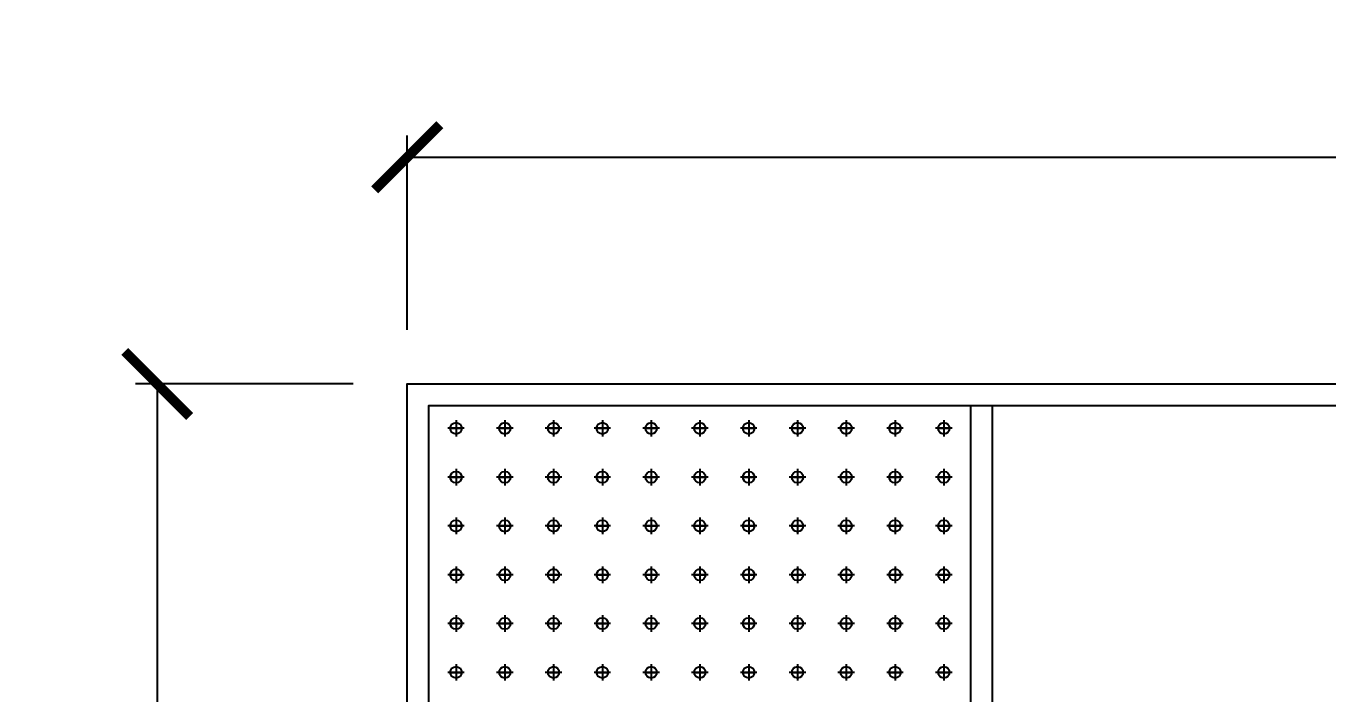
# Model space of a CAD drawing. Header units: millimetres. Extents: x 0 to 25222, y 0 to 17836.
# Drawn here: x 2375 to 4777, y 15156 to 16388 of the extents above; entities that cross this region are included whole.
import ezdxf

# ---------------------------------------------------------------- set-up
doc = ezdxf.new("R2010")
doc.units = ezdxf.units.MM
doc.linetypes.add('CENTER', pattern=[2, 1.25, -0.25, 0.25, -0.25])
doc.layers.get('DEFPOINTS').update_dxf_attribs({"color": 143})
doc.layers.add('CENTER', color=1, linetype='CENTER')
doc.layers.add('냉각탑_dim', color=1, linetype='Continuous')
doc.styles.add('HY울릉도L', font='')
doc.styles.get('HY울릉도L').set_extended_font_data('HY울릉도L')
doc.dimstyles.new('성지DIM', dxfattribs={"dimtxt": 3.5, "dimasz": 3, "dimexe": 1, "dimexo": 2.5, "dimgap": 2, "dimtad": 1, "dimdec": 0, "dimzin": 3, "dimdsep": 46, "dimtxsty": 'HY울릉도L', "dimblk": 'ARCHTICK', "dimcen": -2, "dimclrd": 256, "dimclre": 256, "dimclrt": 7, "dimadec": 0, "dimazin": 0, "dimtfac": 1, "dimtdec": 0, "dimtofl": 0, "dimtmove": 0, "dimatfit": 3, "dimfxl": 0, "dimtolj": 1, "dimtzin": 0, "dimlwe": -1, "dimarcsym": 0})

# ---------------------------------------------------------------- blocks, each defined once
blk = doc.blocks.new('_ArchTick')
at = {"color": 0, "linetype": 'ByBlock', "const_width": 0.15}
blk.add_lwpolyline([(-0.5, -0.5), (0.5, 0.5)], dxfattribs=at)
blk = doc.blocks.new('*D25')
at = {"layer": 'DEFPOINTS', "color": 0, "transparency": 16777216}
for p in [(10378.1, 16146), (3078.1, 15728), (10378.1, 15728)]:
    blk.add_point(p, dxfattribs=at)
at = {"layer": '냉각탑_dim', "transparency": 16777216}
for p, q in [((3078.1, 15828), (3078.1, 16186)), ((10378.1, 15828), (10378.1, 16186))]:
    blk.add_line(p, q, dxfattribs=at)
at = {"layer": '냉각탑_dim', "lineweight": -2, "transparency": 16777216}
blk.add_line((3078.1, 16146), (10378.1, 16146), dxfattribs=at)
at = {"layer": '냉각탑_dim', "lineweight": -2, "transparency": 16777216, "xscale": 120, "yscale": 120, "zscale": 120, "rotation": 180}
blk.add_blockref('_ArchTick', (3078.1, 16146), dxfattribs=at)
at = {"layer": '냉각탑_dim', "lineweight": -2, "transparency": 16777216, "xscale": 120, "yscale": 120, "zscale": 120}
blk.add_blockref('_ArchTick', (10378.1, 16146), dxfattribs=at)
at = {"layer": '냉각탑_dim', "color": 7, "transparency": 16777216, "insert": (6728.1, 16296), "char_height": 140, "attachment_point": 5, "style": 'HY울릉도L'}
blk.add_mtext('\\A1;7300', dxfattribs=at)
blk = doc.blocks.new('*D26')
at = {"layer": 'DEFPOINTS', "color": 0, "transparency": 16777216}
for p in [(3078.1, 15728), (2616.6, 11528), (3078.1, 11528)]:
    blk.add_point(p, dxfattribs=at)
at = {"layer": '냉각탑_dim', "transparency": 16777216}
for p, q in [((2978.1, 15728), (2576.6, 15728)), ((2978.1, 11528), (2576.6, 11528))]:
    blk.add_line(p, q, dxfattribs=at)
at = {"layer": '냉각탑_dim', "lineweight": -2, "transparency": 16777216}
blk.add_line((2616.6, 15728), (2616.6, 11528), dxfattribs=at)
at = {"layer": '냉각탑_dim', "lineweight": -2, "transparency": 16777216, "xscale": 120, "yscale": 120, "zscale": 120}
for p, rotation in [((2616.6, 15728), 90), ((2616.6, 11528), 270)]:
    blk.add_blockref('_ArchTick', p, dxfattribs=dict(at, rotation=rotation))
at = {"layer": '냉각탑_dim', "color": 7, "transparency": 16777216, "insert": (2466.6, 13628), "char_height": 140, "attachment_point": 5, "rotation": 90, "style": 'HY울릉도L'}
blk.add_mtext('\\A1;4200', dxfattribs=at)

msp = doc.modelspace()

# ---------------------------------------------------------------- linework, layer by layer
at = {"color": 3}
for p, q in [((4118.1, 11568), (4118.1, 15688)), ((4158.1, 11568), (4158.1, 15688))]:
    msp.add_line(p, q, dxfattribs=at)
for points in [[(3078.1, 11528), (3078.1, 15728), (10378.1, 15728), (10378.1, 11528)], [(3118.1, 11568), (3118.1, 15688), (10338.1, 15688), (10338.1, 11568)]]:
    msp.add_lwpolyline(points, close=True, dxfattribs=at)
for centre in [(3168.1, 15646.1), (3258.1, 15646.1), (3348.1, 15646.1), (3438.1, 15646.1), (3528.1, 15646.1), (3618.1, 15646.1), (3708.1, 15646.1), (3798.1, 15646.1), (3888.1, 15646.1), (3978.1, 15646.1), (4068.1, 15646.1), (3168.1, 15556.1), (3258.1, 15556.1), (3348.1, 15556.1), (3438.1, 15556.1), (3528.1, 15556.1), (3618.1, 15556.1), (3708.1, 15556.1), (3798.1, 15556.1), (3888.1, 15556.1), (3978.1, 15556.1), (4068.1, 15556.1), (3168.1, 15466.1), (3258.1, 15466.1), (3348.1, 15466.1), (3438.1, 15466.1), (3528.1, 15466.1), (3618.1, 15466.1), (3708.1, 15466.1), (3798.1, 15466.1), (3888.1, 15466.1), (3978.1, 15466.1), (4068.1, 15466.1), (3168.1, 15376.1), (3258.1, 15376.1), (3348.1, 15376.1), (3438.1, 15376.1), (3528.1, 15376.1), (3618.1, 15376.1), (3708.1, 15376.1), (3798.1, 15376.1), (3888.1, 15376.1), (3978.1, 15376.1), (4068.1, 15376.1), (3168.1, 15286.1), (3258.1, 15286.1), (3348.1, 15286.1), (3438.1, 15286.1), (3528.1, 15286.1), (3618.1, 15286.1), (3708.1, 15286.1), (3798.1, 15286.1), (3888.1, 15286.1), (3978.1, 15286.1), (4068.1, 15286.1), (3168.1, 15196.1), (3258.1, 15196.1), (3348.1, 15196.1), (3438.1, 15196.1), (3528.1, 15196.1), (3618.1, 15196.1), (3708.1, 15196.1), (3798.1, 15196.1), (3888.1, 15196.1), (3978.1, 15196.1), (4068.1, 15196.1)]:
    msp.add_circle(centre, 10.6)
at = {"layer": 'CENTER', "linetype": 'CENTER', "ltscale": 50}
for p, q in [((3183.4, 15646.1), (3152.8, 15646.1)), ((3156.4, 15646.1), (3179.9, 15646.1)), ((3179.9, 15646.1), (3156.4, 15646.1)), ((3156.4, 15646.1), (3179.9, 15646.1)), ((3168.1, 15661.4), (3168.1, 15630.8)), ((3168.1, 15657.9), (3168.1, 15634.3)), ((3273.4, 15646.1), (3242.8, 15646.1)), ((3246.4, 15646.1), (3269.9, 15646.1)), ((3269.9, 15646.1), (3246.4, 15646.1)), ((3246.4, 15646.1), (3269.9, 15646.1)), ((3258.1, 15661.4), (3258.1, 15630.8)), ((3258.1, 15657.9), (3258.1, 15634.3)), ((3363.4, 15646.1), (3332.8, 15646.1)), ((3336.4, 15646.1), (3359.9, 15646.1)), ((3359.9, 15646.1), (3336.4, 15646.1)), ((3336.4, 15646.1), (3359.9, 15646.1)), ((3348.1, 15661.4), (3348.1, 15630.8)), ((3348.1, 15657.9), (3348.1, 15634.3)), ((3453.4, 15646.1), (3422.8, 15646.1)), ((3426.4, 15646.1), (3449.9, 15646.1)), ((3449.9, 15646.1), (3426.4, 15646.1)), ((3426.4, 15646.1), (3449.9, 15646.1)), ((3438.1, 15661.4), (3438.1, 15630.8)), ((3438.1, 15657.9), (3438.1, 15634.3)), ((3543.4, 15646.1), (3512.8, 15646.1)), ((3516.4, 15646.1), (3539.9, 15646.1)), ((3539.9, 15646.1), (3516.4, 15646.1)), ((3516.4, 15646.1), (3539.9, 15646.1)), ((3528.1, 15661.4), (3528.1, 15630.8)), ((3528.1, 15657.9), (3528.1, 15634.3)), ((3633.4, 15646.1), (3602.8, 15646.1)), ((3606.4, 15646.1), (3629.9, 15646.1)), ((3629.9, 15646.1), (3606.4, 15646.1)), ((3606.4, 15646.1), (3629.9, 15646.1)), ((3618.1, 15661.4), (3618.1, 15630.8)), ((3618.1, 15657.9), (3618.1, 15634.3)), ((3723.4, 15646.1), (3692.8, 15646.1)), ((3696.4, 15646.1), (3719.9, 15646.1)), ((3719.9, 15646.1), (3696.4, 15646.1)), ((3696.4, 15646.1), (3719.9, 15646.1)), ((3708.1, 15661.4), (3708.1, 15630.8)), ((3708.1, 15657.9), (3708.1, 15634.3)), ((3813.4, 15646.1), (3782.8, 15646.1)), ((3786.4, 15646.1), (3809.9, 15646.1)), ((3809.9, 15646.1), (3786.4, 15646.1)), ((3786.4, 15646.1), (3809.9, 15646.1)), ((3798.1, 15661.4), (3798.1, 15630.8)), ((3798.1, 15657.9), (3798.1, 15634.3)), ((3903.4, 15646.1), (3872.8, 15646.1)), ((3876.4, 15646.1), (3899.9, 15646.1)), ((3899.9, 15646.1), (3876.4, 15646.1)), ((3876.4, 15646.1), (3899.9, 15646.1)), ((3888.1, 15661.4), (3888.1, 15630.8)), ((3888.1, 15657.9), (3888.1, 15634.3)), ((3993.4, 15646.1), (3962.8, 15646.1)), ((3966.4, 15646.1), (3989.9, 15646.1)), ((3989.9, 15646.1), (3966.4, 15646.1)), ((3966.4, 15646.1), (3989.9, 15646.1)), ((3978.1, 15661.4), (3978.1, 15630.8)), ((3978.1, 15657.9), (3978.1, 15634.3)), ((4083.4, 15646.1), (4052.8, 15646.1)), ((4056.4, 15646.1), (4079.9, 15646.1)), ((4079.9, 15646.1), (4056.4, 15646.1)), ((4056.4, 15646.1), (4079.9, 15646.1)), ((4068.1, 15661.4), (4068.1, 15630.8)), ((4068.1, 15657.9), (4068.1, 15634.3)), ((3168.1, 15571.4), (3168.1, 15540.8)), ((3168.1, 15567.9), (3168.1, 15544.3)), ((3258.1, 15571.4), (3258.1, 15540.8)), ((3258.1, 15567.9), (3258.1, 15544.3)), ((3348.1, 15571.4), (3348.1, 15540.8)), ((3348.1, 15567.9), (3348.1, 15544.3)), ((3438.1, 15571.4), (3438.1, 15540.8)), ((3438.1, 15567.9), (3438.1, 15544.3)), ((3528.1, 15571.4), (3528.1, 15540.8)), ((3528.1, 15567.9), (3528.1, 15544.3)), ((3618.1, 15571.4), (3618.1, 15540.8)), ((3618.1, 15567.9), (3618.1, 15544.3)), ((3708.1, 15571.4), (3708.1, 15540.8)), ((3708.1, 15567.9), (3708.1, 15544.3)), ((3798.1, 15571.4), (3798.1, 15540.8)), ((3798.1, 15567.9), (3798.1, 15544.3)), ((3888.1, 15571.4), (3888.1, 15540.8)), ((3888.1, 15567.9), (3888.1, 15544.3)), ((3978.1, 15571.4), (3978.1, 15540.8)), ((3978.1, 15567.9), (3978.1, 15544.3)), ((4068.1, 15571.4), (4068.1, 15540.8)), ((4068.1, 15567.9), (4068.1, 15544.3)), ((3183.4, 15556.1), (3152.8, 15556.1)), ((3156.4, 15556.1), (3179.9, 15556.1)), ((3179.9, 15556.1), (3156.4, 15556.1)), ((3156.4, 15556.1), (3179.9, 15556.1)), ((3273.4, 15556.1), (3242.8, 15556.1)), ((3246.4, 15556.1), (3269.9, 15556.1)), ((3269.9, 15556.1), (3246.4, 15556.1)), ((3246.4, 15556.1), (3269.9, 15556.1)), ((3363.4, 15556.1), (3332.8, 15556.1)), ((3336.4, 15556.1), (3359.9, 15556.1)), ((3359.9, 15556.1), (3336.4, 15556.1)), ((3336.4, 15556.1), (3359.9, 15556.1)), ((3453.4, 15556.1), (3422.8, 15556.1)), ((3426.4, 15556.1), (3449.9, 15556.1)), ((3449.9, 15556.1), (3426.4, 15556.1)), ((3426.4, 15556.1), (3449.9, 15556.1)), ((3543.4, 15556.1), (3512.8, 15556.1)), ((3516.4, 15556.1), (3539.9, 15556.1)), ((3539.9, 15556.1), (3516.4, 15556.1)), ((3516.4, 15556.1), (3539.9, 15556.1)), ((3633.4, 15556.1), (3602.8, 15556.1)), ((3606.4, 15556.1), (3629.9, 15556.1)), ((3629.9, 15556.1), (3606.4, 15556.1)), ((3606.4, 15556.1), (3629.9, 15556.1)), ((3723.4, 15556.1), (3692.8, 15556.1)), ((3696.4, 15556.1), (3719.9, 15556.1)), ((3719.9, 15556.1), (3696.4, 15556.1)), ((3696.4, 15556.1), (3719.9, 15556.1)), ((3813.4, 15556.1), (3782.8, 15556.1)), ((3786.4, 15556.1), (3809.9, 15556.1)), ((3809.9, 15556.1), (3786.4, 15556.1)), ((3786.4, 15556.1), (3809.9, 15556.1)), ((3903.4, 15556.1), (3872.8, 15556.1)), ((3876.4, 15556.1), (3899.9, 15556.1)), ((3899.9, 15556.1), (3876.4, 15556.1)), ((3876.4, 15556.1), (3899.9, 15556.1)), ((3993.4, 15556.1), (3962.8, 15556.1)), ((3966.4, 15556.1), (3989.9, 15556.1)), ((3989.9, 15556.1), (3966.4, 15556.1)), ((3966.4, 15556.1), (3989.9, 15556.1)), ((4083.4, 15556.1), (4052.8, 15556.1)), ((4056.4, 15556.1), (4079.9, 15556.1)), ((4079.9, 15556.1), (4056.4, 15556.1)), ((4056.4, 15556.1), (4079.9, 15556.1)), ((3168.1, 15481.4), (3168.1, 15450.8)), ((3168.1, 15477.9), (3168.1, 15454.3)), ((3258.1, 15481.4), (3258.1, 15450.8)), ((3258.1, 15477.9), (3258.1, 15454.3)), ((3348.1, 15481.4), (3348.1, 15450.8)), ((3348.1, 15477.9), (3348.1, 15454.3)), ((3438.1, 15481.4), (3438.1, 15450.8)), ((3438.1, 15477.9), (3438.1, 15454.3)), ((3528.1, 15481.4), (3528.1, 15450.8)), ((3528.1, 15477.9), (3528.1, 15454.3)), ((3618.1, 15481.4), (3618.1, 15450.8)), ((3618.1, 15477.9), (3618.1, 15454.3)), ((3708.1, 15481.4), (3708.1, 15450.8)), ((3708.1, 15477.9), (3708.1, 15454.3)), ((3798.1, 15481.4), (3798.1, 15450.8)), ((3798.1, 15477.9), (3798.1, 15454.3)), ((3888.1, 15481.4), (3888.1, 15450.8)), ((3888.1, 15477.9), (3888.1, 15454.3)), ((3978.1, 15481.4), (3978.1, 15450.8)), ((3978.1, 15477.9), (3978.1, 15454.3)), ((4068.1, 15481.4), (4068.1, 15450.8)), ((4068.1, 15477.9), (4068.1, 15454.3)), ((3183.4, 15466.1), (3152.8, 15466.1)), ((3156.4, 15466.1), (3179.9, 15466.1)), ((3179.9, 15466.1), (3156.4, 15466.1)), ((3156.4, 15466.1), (3179.9, 15466.1)), ((3273.4, 15466.1), (3242.8, 15466.1)), ((3246.4, 15466.1), (3269.9, 15466.1)), ((3269.9, 15466.1), (3246.4, 15466.1)), ((3246.4, 15466.1), (3269.9, 15466.1)), ((3363.4, 15466.1), (3332.8, 15466.1)), ((3336.4, 15466.1), (3359.9, 15466.1)), ((3359.9, 15466.1), (3336.4, 15466.1)), ((3336.4, 15466.1), (3359.9, 15466.1)), ((3453.4, 15466.1), (3422.8, 15466.1)), ((3426.4, 15466.1), (3449.9, 15466.1)), ((3449.9, 15466.1), (3426.4, 15466.1)), ((3426.4, 15466.1), (3449.9, 15466.1)), ((3543.4, 15466.1), (3512.8, 15466.1)), ((3516.4, 15466.1), (3539.9, 15466.1)), ((3539.9, 15466.1), (3516.4, 15466.1)), ((3516.4, 15466.1), (3539.9, 15466.1)), ((3633.4, 15466.1), (3602.8, 15466.1)), ((3606.4, 15466.1), (3629.9, 15466.1)), ((3629.9, 15466.1), (3606.4, 15466.1)), ((3606.4, 15466.1), (3629.9, 15466.1)), ((3723.4, 15466.1), (3692.8, 15466.1)), ((3696.4, 15466.1), (3719.9, 15466.1)), ((3719.9, 15466.1), (3696.4, 15466.1)), ((3696.4, 15466.1), (3719.9, 15466.1)), ((3813.4, 15466.1), (3782.8, 15466.1)), ((3786.4, 15466.1), (3809.9, 15466.1)), ((3809.9, 15466.1), (3786.4, 15466.1)), ((3786.4, 15466.1), (3809.9, 15466.1)), ((3903.4, 15466.1), (3872.8, 15466.1)), ((3876.4, 15466.1), (3899.9, 15466.1)), ((3899.9, 15466.1), (3876.4, 15466.1)), ((3876.4, 15466.1), (3899.9, 15466.1)), ((3993.4, 15466.1), (3962.8, 15466.1)), ((3966.4, 15466.1), (3989.9, 15466.1)), ((3989.9, 15466.1), (3966.4, 15466.1)), ((3966.4, 15466.1), (3989.9, 15466.1)), ((4083.4, 15466.1), (4052.8, 15466.1)), ((4056.4, 15466.1), (4079.9, 15466.1)), ((4079.9, 15466.1), (4056.4, 15466.1)), ((4056.4, 15466.1), (4079.9, 15466.1)), ((3183.4, 15376.1), (3152.8, 15376.1)), ((3156.4, 15376.1), (3179.9, 15376.1)), ((3179.9, 15376.1), (3156.4, 15376.1)), ((3156.4, 15376.1), (3179.9, 15376.1)), ((3168.1, 15391.4), (3168.1, 15360.8)), ((3168.1, 15387.9), (3168.1, 15364.3)), ((3273.4, 15376.1), (3242.8, 15376.1)), ((3246.4, 15376.1), (3269.9, 15376.1)), ((3269.9, 15376.1), (3246.4, 15376.1)), ((3246.4, 15376.1), (3269.9, 15376.1)), ((3258.1, 15391.4), (3258.1, 15360.8)), ((3258.1, 15387.9), (3258.1, 15364.3)), ((3363.4, 15376.1), (3332.8, 15376.1)), ((3336.4, 15376.1), (3359.9, 15376.1)), ((3359.9, 15376.1), (3336.4, 15376.1)), ((3336.4, 15376.1), (3359.9, 15376.1)), ((3348.1, 15391.4), (3348.1, 15360.8)), ((3348.1, 15387.9), (3348.1, 15364.3)), ((3453.4, 15376.1), (3422.8, 15376.1)), ((3426.4, 15376.1), (3449.9, 15376.1)), ((3449.9, 15376.1), (3426.4, 15376.1)), ((3426.4, 15376.1), (3449.9, 15376.1)), ((3438.1, 15391.4), (3438.1, 15360.8)), ((3438.1, 15387.9), (3438.1, 15364.3)), ((3543.4, 15376.1), (3512.8, 15376.1)), ((3516.4, 15376.1), (3539.9, 15376.1)), ((3539.9, 15376.1), (3516.4, 15376.1)), ((3516.4, 15376.1), (3539.9, 15376.1)), ((3528.1, 15391.4), (3528.1, 15360.8)), ((3528.1, 15387.9), (3528.1, 15364.3)), ((3633.4, 15376.1), (3602.8, 15376.1)), ((3606.4, 15376.1), (3629.9, 15376.1)), ((3629.9, 15376.1), (3606.4, 15376.1)), ((3606.4, 15376.1), (3629.9, 15376.1)), ((3618.1, 15391.4), (3618.1, 15360.8)), ((3618.1, 15387.9), (3618.1, 15364.3)), ((3723.4, 15376.1), (3692.8, 15376.1)), ((3696.4, 15376.1), (3719.9, 15376.1)), ((3719.9, 15376.1), (3696.4, 15376.1)), ((3696.4, 15376.1), (3719.9, 15376.1)), ((3708.1, 15391.4), (3708.1, 15360.8)), ((3708.1, 15387.9), (3708.1, 15364.3)), ((3813.4, 15376.1), (3782.8, 15376.1)), ((3786.4, 15376.1), (3809.9, 15376.1)), ((3809.9, 15376.1), (3786.4, 15376.1)), ((3786.4, 15376.1), (3809.9, 15376.1)), ((3798.1, 15391.4), (3798.1, 15360.8)), ((3798.1, 15387.9), (3798.1, 15364.3)), ((3903.4, 15376.1), (3872.8, 15376.1)), ((3876.4, 15376.1), (3899.9, 15376.1)), ((3899.9, 15376.1), (3876.4, 15376.1)), ((3876.4, 15376.1), (3899.9, 15376.1)), ((3888.1, 15391.4), (3888.1, 15360.8)), ((3888.1, 15387.9), (3888.1, 15364.3)), ((3993.4, 15376.1), (3962.8, 15376.1)), ((3966.4, 15376.1), (3989.9, 15376.1)), ((3989.9, 15376.1), (3966.4, 15376.1)), ((3966.4, 15376.1), (3989.9, 15376.1)), ((3978.1, 15391.4), (3978.1, 15360.8)), ((3978.1, 15387.9), (3978.1, 15364.3)), ((4083.4, 15376.1), (4052.8, 15376.1)), ((4056.4, 15376.1), (4079.9, 15376.1)), ((4079.9, 15376.1), (4056.4, 15376.1)), ((4056.4, 15376.1), (4079.9, 15376.1)), ((4068.1, 15391.4), (4068.1, 15360.8)), ((4068.1, 15387.9), (4068.1, 15364.3)), ((3183.4, 15286.1), (3152.8, 15286.1)), ((3156.4, 15286.1), (3179.9, 15286.1)), ((3179.9, 15286.1), (3156.4, 15286.1)), ((3156.4, 15286.1), (3179.9, 15286.1)), ((3168.1, 15301.4), (3168.1, 15270.8)), ((3168.1, 15297.9), (3168.1, 15274.3)), ((3273.4, 15286.1), (3242.8, 15286.1)), ((3246.4, 15286.1), (3269.9, 15286.1)), ((3269.9, 15286.1), (3246.4, 15286.1)), ((3246.4, 15286.1), (3269.9, 15286.1)), ((3258.1, 15301.4), (3258.1, 15270.8)), ((3258.1, 15297.9), (3258.1, 15274.3)), ((3363.4, 15286.1), (3332.8, 15286.1)), ((3336.4, 15286.1), (3359.9, 15286.1)), ((3359.9, 15286.1), (3336.4, 15286.1)), ((3336.4, 15286.1), (3359.9, 15286.1)), ((3348.1, 15301.4), (3348.1, 15270.8)), ((3348.1, 15297.9), (3348.1, 15274.3)), ((3453.4, 15286.1), (3422.8, 15286.1)), ((3426.4, 15286.1), (3449.9, 15286.1)), ((3449.9, 15286.1), (3426.4, 15286.1)), ((3426.4, 15286.1), (3449.9, 15286.1)), ((3438.1, 15301.4), (3438.1, 15270.8)), ((3438.1, 15297.9), (3438.1, 15274.3)), ((3543.4, 15286.1), (3512.8, 15286.1)), ((3516.4, 15286.1), (3539.9, 15286.1)), ((3539.9, 15286.1), (3516.4, 15286.1)), ((3516.4, 15286.1), (3539.9, 15286.1)), ((3528.1, 15301.4), (3528.1, 15270.8)), ((3528.1, 15297.9), (3528.1, 15274.3)), ((3633.4, 15286.1), (3602.8, 15286.1)), ((3606.4, 15286.1), (3629.9, 15286.1)), ((3629.9, 15286.1), (3606.4, 15286.1)), ((3606.4, 15286.1), (3629.9, 15286.1)), ((3618.1, 15301.4), (3618.1, 15270.8)), ((3618.1, 15297.9), (3618.1, 15274.3)), ((3723.4, 15286.1), (3692.8, 15286.1)), ((3696.4, 15286.1), (3719.9, 15286.1)), ((3719.9, 15286.1), (3696.4, 15286.1)), ((3696.4, 15286.1), (3719.9, 15286.1)), ((3708.1, 15301.4), (3708.1, 15270.8)), ((3708.1, 15297.9), (3708.1, 15274.3)), ((3813.4, 15286.1), (3782.8, 15286.1)), ((3786.4, 15286.1), (3809.9, 15286.1)), ((3809.9, 15286.1), (3786.4, 15286.1)), ((3786.4, 15286.1), (3809.9, 15286.1)), ((3798.1, 15301.4), (3798.1, 15270.8)), ((3798.1, 15297.9), (3798.1, 15274.3)), ((3903.4, 15286.1), (3872.8, 15286.1)), ((3876.4, 15286.1), (3899.9, 15286.1)), ((3899.9, 15286.1), (3876.4, 15286.1)), ((3876.4, 15286.1), (3899.9, 15286.1)), ((3888.1, 15301.4), (3888.1, 15270.8)), ((3888.1, 15297.9), (3888.1, 15274.3)), ((3993.4, 15286.1), (3962.8, 15286.1)), ((3966.4, 15286.1), (3989.9, 15286.1)), ((3989.9, 15286.1), (3966.4, 15286.1)), ((3966.4, 15286.1), (3989.9, 15286.1)), ((3978.1, 15301.4), (3978.1, 15270.8)), ((3978.1, 15297.9), (3978.1, 15274.3)), ((4083.4, 15286.1), (4052.8, 15286.1)), ((4056.4, 15286.1), (4079.9, 15286.1)), ((4079.9, 15286.1), (4056.4, 15286.1)), ((4056.4, 15286.1), (4079.9, 15286.1)), ((4068.1, 15301.4), (4068.1, 15270.8)), ((4068.1, 15297.9), (4068.1, 15274.3)), ((3168.1, 15211.4), (3168.1, 15180.8)), ((3168.1, 15207.9), (3168.1, 15184.3)), ((3258.1, 15211.4), (3258.1, 15180.8)), ((3258.1, 15207.9), (3258.1, 15184.3)), ((3348.1, 15211.4), (3348.1, 15180.8)), ((3348.1, 15207.9), (3348.1, 15184.3)), ((3438.1, 15211.4), (3438.1, 15180.8)), ((3438.1, 15207.9), (3438.1, 15184.3)), ((3528.1, 15211.4), (3528.1, 15180.8)), ((3528.1, 15207.9), (3528.1, 15184.3)), ((3618.1, 15211.4), (3618.1, 15180.8)), ((3618.1, 15207.9), (3618.1, 15184.3)), ((3708.1, 15211.4), (3708.1, 15180.8)), ((3708.1, 15207.9), (3708.1, 15184.3)), ((3798.1, 15211.4), (3798.1, 15180.8)), ((3798.1, 15207.9), (3798.1, 15184.3)), ((3888.1, 15211.4), (3888.1, 15180.8)), ((3888.1, 15207.9), (3888.1, 15184.3)), ((3978.1, 15211.4), (3978.1, 15180.8)), ((3978.1, 15207.9), (3978.1, 15184.3)), ((4068.1, 15211.4), (4068.1, 15180.8)), ((4068.1, 15207.9), (4068.1, 15184.3)), ((3183.4, 15196.1), (3152.8, 15196.1)), ((3156.4, 15196.1), (3179.9, 15196.1)), ((3179.9, 15196.1), (3156.4, 15196.1)), ((3156.4, 15196.1), (3179.9, 15196.1)), ((3273.4, 15196.1), (3242.8, 15196.1)), ((3246.4, 15196.1), (3269.9, 15196.1)), ((3269.9, 15196.1), (3246.4, 15196.1)), ((3246.4, 15196.1), (3269.9, 15196.1)), ((3363.4, 15196.1), (3332.8, 15196.1)), ((3336.4, 15196.1), (3359.9, 15196.1)), ((3359.9, 15196.1), (3336.4, 15196.1)), ((3336.4, 15196.1), (3359.9, 15196.1)), ((3453.4, 15196.1), (3422.8, 15196.1)), ((3426.4, 15196.1), (3449.9, 15196.1)), ((3449.9, 15196.1), (3426.4, 15196.1)), ((3426.4, 15196.1), (3449.9, 15196.1)), ((3543.4, 15196.1), (3512.8, 15196.1)), ((3516.4, 15196.1), (3539.9, 15196.1)), ((3539.9, 15196.1), (3516.4, 15196.1)), ((3516.4, 15196.1), (3539.9, 15196.1)), ((3633.4, 15196.1), (3602.8, 15196.1)), ((3606.4, 15196.1), (3629.9, 15196.1)), ((3629.9, 15196.1), (3606.4, 15196.1)), ((3606.4, 15196.1), (3629.9, 15196.1)), ((3723.4, 15196.1), (3692.8, 15196.1)), ((3696.4, 15196.1), (3719.9, 15196.1)), ((3719.9, 15196.1), (3696.4, 15196.1)), ((3696.4, 15196.1), (3719.9, 15196.1)), ((3813.4, 15196.1), (3782.8, 15196.1)), ((3786.4, 15196.1), (3809.9, 15196.1)), ((3809.9, 15196.1), (3786.4, 15196.1)), ((3786.4, 15196.1), (3809.9, 15196.1)), ((3903.4, 15196.1), (3872.8, 15196.1)), ((3876.4, 15196.1), (3899.9, 15196.1)), ((3899.9, 15196.1), (3876.4, 15196.1)), ((3876.4, 15196.1), (3899.9, 15196.1)), ((3993.4, 15196.1), (3962.8, 15196.1)), ((3966.4, 15196.1), (3989.9, 15196.1)), ((3989.9, 15196.1), (3966.4, 15196.1)), ((3966.4, 15196.1), (3989.9, 15196.1)), ((4083.4, 15196.1), (4052.8, 15196.1)), ((4056.4, 15196.1), (4079.9, 15196.1)), ((4079.9, 15196.1), (4056.4, 15196.1)), ((4056.4, 15196.1), (4079.9, 15196.1))]:
    msp.add_line(p, q, dxfattribs=at)

# ---------------------------------------------------------------- dimensions: what is measured, and where the dimension line sits
at = {"layer": '냉각탑_dim'}
dim = msp.add_linear_dim(base=(10378.1, 16146), p1=(3078.1, 15728), p2=(10378.1, 15728), dimstyle='성지DIM', override={"dimscale": 40, "dimtmove": 2}, dxfattribs=at)
dim.commit()
dim.dimension.update_dxf_attribs({"geometry": '*D25', "text_midpoint": (6728.1, 16296)})
dim = msp.add_linear_dim(base=(2616.6, 11528), p1=(3078.1, 15728), p2=(3078.1, 11528), angle=90, dimstyle='성지DIM', override={"dimscale": 40, "dimtmove": 2}, dxfattribs=at)
dim.commit()
dim.dimension.update_dxf_attribs({"geometry": '*D26', "text_midpoint": (2466.6, 13628)})

doc.saveas('drawing.dxf')
